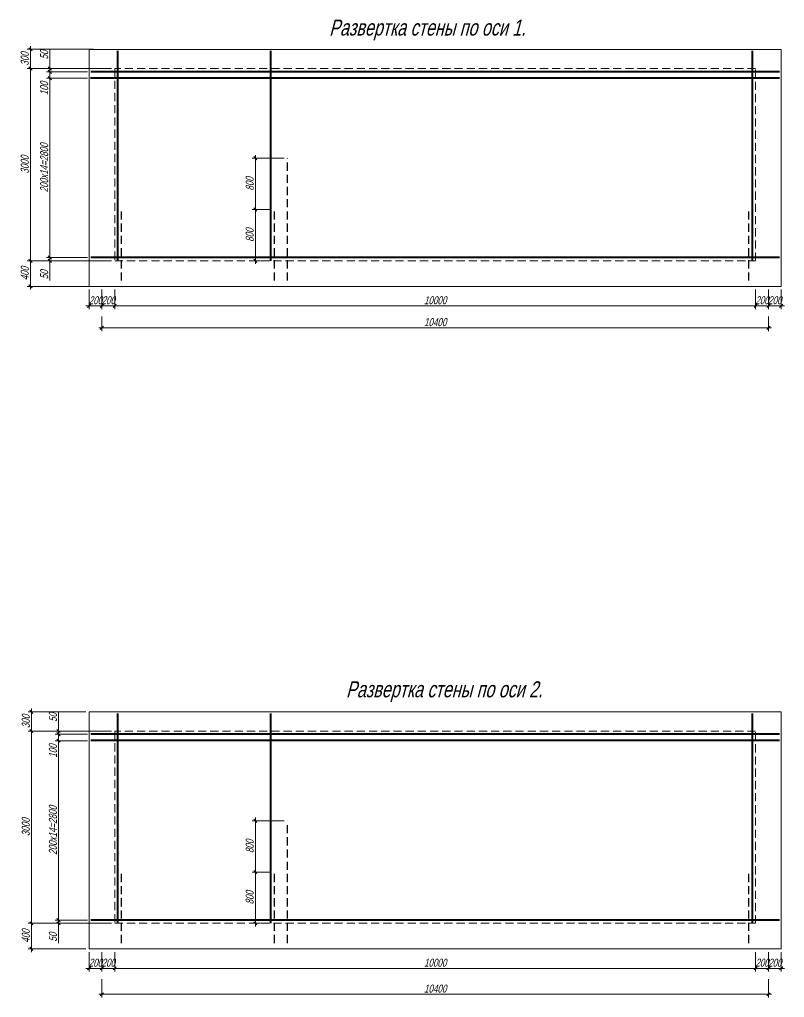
# Model space of a CAD drawing. Header units: millimetres. Extents: x 5929542 to 6152618, y 10240044 to 10382466.
# Drawn here: x 6079034 to 6090970, y 10251907 to 10267170 of the extents above; entities that cross this region are included whole.
import ezdxf

# ---------------------------------------------------------------- set-up
doc = ezdxf.new("R2010")
doc.units = ezdxf.units.MM
doc.header["$PDMODE"] = 35
doc.linetypes.add('штриховая', pattern=[19.05, 12.7, -6.35])
doc.layers.get('Defpoints').update_dxf_attribs({"color": 253})
for name, color, linetype, lineweight in [('арматура', 7, 'Continuous', 40), ('Основная', 7, 'Continuous', 30), ('Построения', 7, 'Continuous', 13), ('Размеры', 172, 'Continuous', 13), ('Текст', 134, 'Continuous', 13)]:
    doc.layers.add(name, color=color, linetype=linetype, lineweight=lineweight)
doc.styles.add('GOST 2.304', font='mipgost.ttf', dxfattribs={"width": 0.75, "oblique": 15})
doc.dimstyles.new('SPDS', dxfattribs={"dimtxt": 2.5, "dimasz": 1, "dimexe": 1, "dimexo": 1, "dimgap": 0.5, "dimtad": 1, "dimdec": 0, "dimrnd": 0.001, "dimtxsty": 'GOST 2.304', "dimblk": 'OBLIQUE', "dimcen": 2.5, "dimdle": 1, "dimclrd": 256, "dimclre": 256, "dimclrt": 256, "dimadec": 0, "dimazin": 2, "dimtfac": 0.75, "dimtdec": 0, "dimtmove": 1, "dimatfit": 3, "dimfxl": 1, "dimtolj": 1, "dimlwd": -1, "dimlwe": -1, "dimarcsym": 0})

# ---------------------------------------------------------------- blocks, each defined once
blk = doc.blocks.new('_Oblique')
at = {"color": 0, "linetype": 'ByBlock', "lineweight": -2}
blk.add_line((-0.5, -0.5), (0.5, 0.5), dxfattribs=at)
blk = doc.blocks.new('*D296')
at = {"layer": 'Defpoints', "color": 0, "ltscale": 100, "transparency": 16777216}
for p in [(6080319, 10262583), (6090720, 10262583), (6090720, 10262358)]:
    blk.add_point(p, dxfattribs=at)
at = {"layer": 'Размеры', "ltscale": 100, "transparency": 16777216}
for p, q in [((6080319, 10262533), (6080319, 10262308)), ((6090720, 10262533), (6090720, 10262308)), ((6080269, 10262358), (6090770, 10262358))]:
    blk.add_line(p, q, dxfattribs=at)
at = {"layer": 'Размеры', "ltscale": 100, "transparency": 16777216, "xscale": 50.00000000000001, "yscale": 50.00000000000001, "zscale": 50.00000000000001, "rotation": 180}
blk.add_blockref('_Oblique', (6080319, 10262358), dxfattribs=at)
at = {"layer": 'Размеры', "ltscale": 100, "transparency": 16777216, "xscale": 50.00000000000001, "yscale": 50.00000000000001, "zscale": 50.00000000000001}
blk.add_blockref('_Oblique', (6090720, 10262358), dxfattribs=at)
at = {"layer": 'Размеры', "ltscale": 100, "transparency": 16777216, "insert": (6085520, 10262446), "char_height": 125, "attachment_point": 5, "style": 'GOST 2.304'}
blk.add_mtext('\\A1;10400', dxfattribs=at)
blk = doc.blocks.new('*D298')
at = {"layer": 'Defpoints', "color": 0, "ltscale": 100, "transparency": 16777216}
for p in [(6080319, 10252243), (6090720, 10252243), (6090720, 10251957)]:
    blk.add_point(p, dxfattribs=at)
at = {"layer": 'Размеры', "ltscale": 100, "transparency": 16777216}
for p, q in [((6080319, 10252193), (6080319, 10251907)), ((6090720, 10252193), (6090720, 10251907)), ((6080269, 10251957), (6090770, 10251957))]:
    blk.add_line(p, q, dxfattribs=at)
at = {"layer": 'Размеры', "ltscale": 100, "transparency": 16777216, "xscale": 50.00000000000001, "yscale": 50.00000000000001, "zscale": 50.00000000000001, "rotation": 180}
blk.add_blockref('_Oblique', (6080319, 10251957), dxfattribs=at)
at = {"layer": 'Размеры', "ltscale": 100, "transparency": 16777216, "xscale": 50.00000000000001, "yscale": 50.00000000000001, "zscale": 50.00000000000001}
blk.add_blockref('_Oblique', (6090720, 10251957), dxfattribs=at)
at = {"layer": 'Размеры', "ltscale": 100, "transparency": 16777216, "insert": (6085520, 10252045), "char_height": 125, "attachment_point": 5, "style": 'GOST 2.304'}
blk.add_mtext('\\A1;10400', dxfattribs=at)
blk = doc.blocks.new('*D542')
at = {"layer": 'Defpoints', "color": 0, "ltscale": 100, "transparency": 16777216}
for p in [(6079506, 10263455), (6080144, 10263455), (6080519, 10263405)]:
    blk.add_point(p, dxfattribs=at)
at = {"layer": 'Размеры', "ltscale": 100, "transparency": 16777216}
for p, q in [((6079506, 10263455), (6079506, 10263505)), ((6080094, 10263455), (6079456, 10263455)), ((6080469, 10263405), (6079456, 10263405)), ((6079506, 10263405), (6079506, 10263455)), ((6079506, 10263405), (6079506, 10263455)), ((6079506, 10263405), (6079506, 10263355)), ((6079506, 10263095), (6079506, 10263405))]:
    blk.add_line(p, q, dxfattribs=at)
at = {"layer": 'Размеры', "ltscale": 100, "transparency": 16777216, "xscale": 50.00000000000001, "yscale": 50.00000000000001, "zscale": 50.00000000000001}
for p, rotation in [((6079506, 10263455), 270), ((6079506, 10263405), 90)]:
    blk.add_blockref('_Oblique', p, dxfattribs=dict(at, rotation=rotation))
at = {"layer": 'Размеры', "ltscale": 100, "transparency": 16777216, "insert": (6079419, 10263187), "char_height": 125, "attachment_point": 5, "rotation": 90, "style": 'GOST 2.304'}
blk.add_mtext('\\A1;50', dxfattribs=at)
blk = doc.blocks.new('*D540')
at = {"layer": 'Defpoints', "color": 0, "ltscale": 100, "transparency": 16777216}
for p in [(6079506, 10266255), (6080144, 10266255), (6080144, 10263455)]:
    blk.add_point(p, dxfattribs=at)
at = {"layer": 'Размеры', "ltscale": 100, "transparency": 16777216}
for p, q in [((6080094, 10266255), (6079456, 10266255)), ((6079506, 10263405), (6079506, 10266305)), ((6080094, 10263455), (6079456, 10263455))]:
    blk.add_line(p, q, dxfattribs=at)
at = {"layer": 'Размеры', "ltscale": 100, "transparency": 16777216, "xscale": 50.00000000000001, "yscale": 50.00000000000001, "zscale": 50.00000000000001}
for p, rotation in [((6079506, 10266255), 90), ((6079506, 10263455), 270)]:
    blk.add_blockref('_Oblique', p, dxfattribs=dict(at, rotation=rotation))
at = {"layer": 'Размеры', "ltscale": 100, "transparency": 16777216, "insert": (6079419, 10264855), "char_height": 125, "attachment_point": 5, "rotation": 90, "style": 'GOST 2.304'}
blk.add_mtext('\\A1;200х14=2800', dxfattribs=at)
blk = doc.blocks.new('*D543')
at = {"layer": 'Defpoints', "color": 0, "ltscale": 100, "transparency": 16777216}
for p in [(6079506, 10266355), (6080144, 10266355), (6080144, 10266255)]:
    blk.add_point(p, dxfattribs=at)
at = {"layer": 'Размеры', "ltscale": 100, "transparency": 16777216}
for p, q in [((6079506, 10266205), (6079506, 10266405)), ((6080094, 10266355), (6079456, 10266355)), ((6080094, 10266255), (6079456, 10266255))]:
    blk.add_line(p, q, dxfattribs=at)
at = {"layer": 'Размеры', "ltscale": 100, "transparency": 16777216, "xscale": 50.00000000000001, "yscale": 50.00000000000001, "zscale": 50.00000000000001}
for p, rotation in [((6079506, 10266355), 90), ((6079506, 10266255), 270)]:
    blk.add_blockref('_Oblique', p, dxfattribs=dict(at, rotation=rotation))
at = {"layer": 'Размеры', "ltscale": 100, "transparency": 16777216, "insert": (6079419, 10266093), "char_height": 125, "attachment_point": 5, "rotation": 90, "style": 'GOST 2.304'}
blk.add_mtext('\\A1;100', dxfattribs=at)
blk = doc.blocks.new('*D544')
at = {"layer": 'Defpoints', "color": 0, "ltscale": 100, "transparency": 16777216}
for p in [(6079506, 10266405), (6080519, 10266405), (6080144, 10266355)]:
    blk.add_point(p, dxfattribs=at)
at = {"layer": 'Размеры', "ltscale": 100, "transparency": 16777216}
for p, q in [((6079506, 10266710), (6079506, 10266405)), ((6080469, 10266405), (6079456, 10266405)), ((6079506, 10266305), (6079506, 10266455)), ((6080094, 10266355), (6079456, 10266355))]:
    blk.add_line(p, q, dxfattribs=at)
at = {"layer": 'Размеры', "ltscale": 100, "transparency": 16777216, "xscale": 50.00000000000001, "yscale": 50.00000000000001, "zscale": 50.00000000000001}
for p, rotation in [((6079506, 10266405), 90), ((6079506, 10266355), 270)]:
    blk.add_blockref('_Oblique', p, dxfattribs=dict(at, rotation=rotation))
at = {"layer": 'Размеры', "ltscale": 100, "transparency": 16777216, "insert": (6079419, 10266618), "char_height": 125, "attachment_point": 5, "rotation": 90, "style": 'GOST 2.304'}
blk.add_mtext('\\A1;50', dxfattribs=at)
blk = doc.blocks.new('*D545')
at = {"layer": 'Defpoints', "color": 0, "ltscale": 100, "transparency": 16777216}
for p in [(6079204, 10263405), (6080135, 10263405), (6080239, 10263005)]:
    blk.add_point(p, dxfattribs=at)
at = {"layer": 'Размеры', "ltscale": 100, "transparency": 16777216}
for p, q in [((6080085, 10263405), (6079154, 10263405)), ((6079204, 10262955), (6079204, 10263455)), ((6080189, 10263005), (6079154, 10263005))]:
    blk.add_line(p, q, dxfattribs=at)
at = {"layer": 'Размеры', "ltscale": 100, "transparency": 16777216, "xscale": 50.00000000000001, "yscale": 50.00000000000001, "zscale": 50.00000000000001}
for p, rotation in [((6079204, 10263405), 90), ((6079204, 10263005), 270)]:
    blk.add_blockref('_Oblique', p, dxfattribs=dict(at, rotation=rotation))
at = {"layer": 'Размеры', "ltscale": 100, "transparency": 16777216, "insert": (6079116, 10263205), "char_height": 125, "attachment_point": 5, "rotation": 90, "style": 'GOST 2.304'}
blk.add_mtext('\\A1;400', dxfattribs=at)
blk = doc.blocks.new('*D541')
at = {"layer": 'Defpoints', "color": 0, "ltscale": 100, "transparency": 16777216}
for p in [(6079204, 10266405), (6080239, 10266405), (6079470, 10263405)]:
    blk.add_point(p, dxfattribs=at)
at = {"layer": 'Размеры', "ltscale": 100, "transparency": 16777216}
for p, q in [((6080189, 10266405), (6079154, 10266405)), ((6079204, 10263355), (6079204, 10266455)), ((6079420, 10263405), (6079154, 10263405))]:
    blk.add_line(p, q, dxfattribs=at)
at = {"layer": 'Размеры', "ltscale": 100, "transparency": 16777216, "xscale": 50.00000000000001, "yscale": 50.00000000000001, "zscale": 50.00000000000001}
for p, rotation in [((6079204, 10266405), 90), ((6079204, 10263405), 270)]:
    blk.add_blockref('_Oblique', p, dxfattribs=dict(at, rotation=rotation))
at = {"layer": 'Размеры', "ltscale": 100, "transparency": 16777216, "insert": (6079116, 10264905), "char_height": 125, "attachment_point": 5, "rotation": 90, "style": 'GOST 2.304'}
blk.add_mtext('\\A1;3000', dxfattribs=at)
blk = doc.blocks.new('*D546')
at = {"layer": 'Defpoints', "color": 0, "ltscale": 100, "transparency": 16777216}
for p in [(6079204, 10266705), (6080239, 10266705), (6080239, 10266405)]:
    blk.add_point(p, dxfattribs=at)
at = {"layer": 'Размеры', "ltscale": 100, "transparency": 16777216}
for p, q in [((6080189, 10266705), (6079154, 10266705)), ((6079204, 10266355), (6079204, 10266755)), ((6080189, 10266405), (6079154, 10266405))]:
    blk.add_line(p, q, dxfattribs=at)
at = {"layer": 'Размеры', "ltscale": 100, "transparency": 16777216, "xscale": 50.00000000000001, "yscale": 50.00000000000001, "zscale": 50.00000000000001}
for p, rotation in [((6079204, 10266705), 90), ((6079204, 10266405), 270)]:
    blk.add_blockref('_Oblique', p, dxfattribs=dict(at, rotation=rotation))
at = {"layer": 'Размеры', "ltscale": 100, "transparency": 16777216, "insert": (6079116, 10266555), "char_height": 125, "attachment_point": 5, "rotation": 90, "style": 'GOST 2.304'}
blk.add_mtext('\\A1;300', dxfattribs=at)
blk = doc.blocks.new('*D547')
at = {"layer": 'Defpoints', "color": 0, "ltscale": 100, "transparency": 16777216}
for p in [(6080119, 10263005), (6080319, 10263005), (6080119, 10262701)]:
    blk.add_point(p, dxfattribs=at)
at = {"layer": 'Размеры', "ltscale": 100, "transparency": 16777216}
for p, q in [((6080119, 10262955), (6080119, 10262651)), ((6080319, 10262955), (6080319, 10262651)), ((6080369, 10262701), (6080069, 10262701))]:
    blk.add_line(p, q, dxfattribs=at)
at = {"layer": 'Размеры', "ltscale": 100, "transparency": 16777216, "xscale": 50.00000000000001, "yscale": 50.00000000000001, "zscale": 50.00000000000001, "rotation": 180}
blk.add_blockref('_Oblique', (6080119, 10262701), dxfattribs=at)
at = {"layer": 'Размеры', "ltscale": 100, "transparency": 16777216, "xscale": 50.00000000000001, "yscale": 50.00000000000001, "zscale": 50.00000000000001}
blk.add_blockref('_Oblique', (6080319, 10262701), dxfattribs=at)
at = {"layer": 'Размеры', "ltscale": 100, "transparency": 16777216, "insert": (6080219, 10262788), "char_height": 125, "attachment_point": 5, "style": 'GOST 2.304'}
blk.add_mtext('\\A1;200', dxfattribs=at)
blk = doc.blocks.new('*D548')
at = {"layer": 'Defpoints', "color": 0, "ltscale": 100, "transparency": 16777216}
for p in [(6080319, 10263005), (6080519, 10263005), (6080519, 10262701)]:
    blk.add_point(p, dxfattribs=at)
at = {"layer": 'Размеры', "ltscale": 100, "transparency": 16777216}
for p, q in [((6080319, 10262955), (6080319, 10262651)), ((6080519, 10262955), (6080519, 10262651)), ((6080269, 10262701), (6080569, 10262701))]:
    blk.add_line(p, q, dxfattribs=at)
at = {"layer": 'Размеры', "ltscale": 100, "transparency": 16777216, "xscale": 50.00000000000001, "yscale": 50.00000000000001, "zscale": 50.00000000000001, "rotation": 180}
blk.add_blockref('_Oblique', (6080319, 10262701), dxfattribs=at)
at = {"layer": 'Размеры', "ltscale": 100, "transparency": 16777216, "xscale": 50.00000000000001, "yscale": 50.00000000000001, "zscale": 50.00000000000001}
blk.add_blockref('_Oblique', (6080519, 10262701), dxfattribs=at)
at = {"layer": 'Размеры', "ltscale": 100, "transparency": 16777216, "insert": (6080419, 10262788), "char_height": 125, "attachment_point": 5, "style": 'GOST 2.304'}
blk.add_mtext('\\A1;200', dxfattribs=at)
blk = doc.blocks.new('*D549')
at = {"layer": 'Defpoints', "color": 0, "ltscale": 100, "transparency": 16777216}
for p in [(6090520, 10263005), (6080519, 10262955), (6080519, 10262701)]:
    blk.add_point(p, dxfattribs=at)
at = {"layer": 'Размеры', "ltscale": 100, "transparency": 16777216}
for p, q in [((6080519, 10262905), (6080519, 10262651)), ((6090520, 10262955), (6090520, 10262651)), ((6090570, 10262701), (6080469, 10262701))]:
    blk.add_line(p, q, dxfattribs=at)
at = {"layer": 'Размеры', "ltscale": 100, "transparency": 16777216, "xscale": 50.00000000000001, "yscale": 50.00000000000001, "zscale": 50.00000000000001, "rotation": 180}
blk.add_blockref('_Oblique', (6080519, 10262701), dxfattribs=at)
at = {"layer": 'Размеры', "ltscale": 100, "transparency": 16777216, "xscale": 50.00000000000001, "yscale": 50.00000000000001, "zscale": 50.00000000000001}
blk.add_blockref('_Oblique', (6090520, 10262701), dxfattribs=at)
at = {"layer": 'Размеры', "ltscale": 100, "transparency": 16777216, "insert": (6085520, 10262788), "char_height": 125, "attachment_point": 5, "style": 'GOST 2.304'}
blk.add_mtext('\\A1;10000', dxfattribs=at)
blk = doc.blocks.new('*D574')
at = {"layer": 'Defpoints', "color": 0, "ltscale": 100, "transparency": 16777216}
for p in [(6079642, 10253115), (6080144, 10253115), (6080519, 10253065)]:
    blk.add_point(p, dxfattribs=at)
at = {"layer": 'Размеры', "ltscale": 100, "transparency": 16777216}
for p, q in [((6080094, 10253115), (6079592, 10253115)), ((6079642, 10253115), (6079642, 10253165)), ((6079642, 10253065), (6079642, 10253115)), ((6079642, 10253065), (6079642, 10253115)), ((6080469, 10253065), (6079592, 10253065)), ((6079642, 10253065), (6079642, 10253015)), ((6079642, 10252756), (6079642, 10253065))]:
    blk.add_line(p, q, dxfattribs=at)
at = {"layer": 'Размеры', "ltscale": 100, "transparency": 16777216, "xscale": 50.00000000000001, "yscale": 50.00000000000001, "zscale": 50.00000000000001}
for p, rotation in [((6079642, 10253115), 270), ((6079642, 10253065), 90)]:
    blk.add_blockref('_Oblique', p, dxfattribs=dict(at, rotation=rotation))
at = {"layer": 'Размеры', "ltscale": 100, "transparency": 16777216, "insert": (6079555, 10252848), "char_height": 125, "attachment_point": 5, "rotation": 90, "style": 'GOST 2.304'}
blk.add_mtext('\\A1;50', dxfattribs=at)
blk = doc.blocks.new('*D575')
at = {"layer": 'Defpoints', "color": 0, "ltscale": 100, "transparency": 16777216}
for p in [(6079642, 10255915), (6080144, 10255915), (6080144, 10253115)]:
    blk.add_point(p, dxfattribs=at)
at = {"layer": 'Размеры', "ltscale": 100, "transparency": 16777216}
for p, q in [((6080094, 10255915), (6079592, 10255915)), ((6079642, 10253065), (6079642, 10255965)), ((6080094, 10253115), (6079592, 10253115))]:
    blk.add_line(p, q, dxfattribs=at)
at = {"layer": 'Размеры', "ltscale": 100, "transparency": 16777216, "xscale": 50.00000000000001, "yscale": 50.00000000000001, "zscale": 50.00000000000001}
for p, rotation in [((6079642, 10255915), 90), ((6079642, 10253115), 270)]:
    blk.add_blockref('_Oblique', p, dxfattribs=dict(at, rotation=rotation))
at = {"layer": 'Размеры', "ltscale": 100, "transparency": 16777216, "insert": (6079555, 10254515), "char_height": 125, "attachment_point": 5, "rotation": 90, "style": 'GOST 2.304'}
blk.add_mtext('\\A1;200х14=2800', dxfattribs=at)
blk = doc.blocks.new('*D576')
at = {"layer": 'Defpoints', "color": 0, "ltscale": 100, "transparency": 16777216}
for p in [(6079642, 10256015), (6080144, 10256015), (6080144, 10255915)]:
    blk.add_point(p, dxfattribs=at)
at = {"layer": 'Размеры', "ltscale": 100, "transparency": 16777216}
for p, q in [((6080094, 10256015), (6079592, 10256015)), ((6079642, 10255865), (6079642, 10256065)), ((6080094, 10255915), (6079592, 10255915))]:
    blk.add_line(p, q, dxfattribs=at)
at = {"layer": 'Размеры', "ltscale": 100, "transparency": 16777216, "xscale": 50.00000000000001, "yscale": 50.00000000000001, "zscale": 50.00000000000001}
for p, rotation in [((6079642, 10256015), 90), ((6079642, 10255915), 270)]:
    blk.add_blockref('_Oblique', p, dxfattribs=dict(at, rotation=rotation))
at = {"layer": 'Размеры', "ltscale": 100, "transparency": 16777216, "insert": (6079555, 10255753), "char_height": 125, "attachment_point": 5, "rotation": 90, "style": 'GOST 2.304'}
blk.add_mtext('\\A1;100', dxfattribs=at)
blk = doc.blocks.new('*D577')
at = {"layer": 'Defpoints', "color": 0, "ltscale": 100, "transparency": 16777216}
for p in [(6079642, 10256065), (6080144, 10256015), (6080519, 10256065)]:
    blk.add_point(p, dxfattribs=at)
at = {"layer": 'Размеры', "ltscale": 100, "transparency": 16777216}
for p, q in [((6079642, 10256370), (6079642, 10256065)), ((6080469, 10256065), (6079592, 10256065)), ((6080094, 10256015), (6079592, 10256015)), ((6079642, 10255965), (6079642, 10256115))]:
    blk.add_line(p, q, dxfattribs=at)
at = {"layer": 'Размеры', "ltscale": 100, "transparency": 16777216, "xscale": 50.00000000000001, "yscale": 50.00000000000001, "zscale": 50.00000000000001}
for p, rotation in [((6079642, 10256065), 90), ((6079642, 10256015), 270)]:
    blk.add_blockref('_Oblique', p, dxfattribs=dict(at, rotation=rotation))
at = {"layer": 'Размеры', "ltscale": 100, "transparency": 16777216, "insert": (6079555, 10256278), "char_height": 125, "attachment_point": 5, "rotation": 90, "style": 'GOST 2.304'}
blk.add_mtext('\\A1;50', dxfattribs=at)
blk = doc.blocks.new('*D578')
at = {"layer": 'Defpoints', "color": 0, "ltscale": 100, "transparency": 16777216}
for p in [(6079219, 10253065), (6080015, 10253065), (6080119, 10252665)]:
    blk.add_point(p, dxfattribs=at)
at = {"layer": 'Размеры', "ltscale": 100, "transparency": 16777216}
for p, q in [((6079219, 10252615), (6079219, 10253115)), ((6079965, 10253065), (6079169, 10253065)), ((6080069, 10252665), (6079169, 10252665))]:
    blk.add_line(p, q, dxfattribs=at)
at = {"layer": 'Размеры', "ltscale": 100, "transparency": 16777216, "xscale": 50.00000000000001, "yscale": 50.00000000000001, "zscale": 50.00000000000001}
for p, rotation in [((6079219, 10253065), 90), ((6079219, 10252665), 270)]:
    blk.add_blockref('_Oblique', p, dxfattribs=dict(at, rotation=rotation))
at = {"layer": 'Размеры', "ltscale": 100, "transparency": 16777216, "insert": (6079132, 10252865), "char_height": 125, "attachment_point": 5, "rotation": 90, "style": 'GOST 2.304'}
blk.add_mtext('\\A1;400', dxfattribs=at)
blk = doc.blocks.new('*D572')
at = {"layer": 'Defpoints', "color": 0, "ltscale": 100, "transparency": 16777216}
for p in [(6079219, 10256065), (6080119, 10256065), (6079485, 10253065)]:
    blk.add_point(p, dxfattribs=at)
at = {"layer": 'Размеры', "ltscale": 100, "transparency": 16777216}
for p, q in [((6080069, 10256065), (6079169, 10256065)), ((6079219, 10253015), (6079219, 10256115)), ((6079435, 10253065), (6079169, 10253065))]:
    blk.add_line(p, q, dxfattribs=at)
at = {"layer": 'Размеры', "ltscale": 100, "transparency": 16777216, "xscale": 50.00000000000001, "yscale": 50.00000000000001, "zscale": 50.00000000000001}
for p, rotation in [((6079219, 10256065), 90), ((6079219, 10253065), 270)]:
    blk.add_blockref('_Oblique', p, dxfattribs=dict(at, rotation=rotation))
at = {"layer": 'Размеры', "ltscale": 100, "transparency": 16777216, "insert": (6079132, 10254565), "char_height": 125, "attachment_point": 5, "rotation": 90, "style": 'GOST 2.304'}
blk.add_mtext('\\A1;3000', dxfattribs=at)
blk = doc.blocks.new('*D573')
at = {"layer": 'Defpoints', "color": 0, "ltscale": 100, "transparency": 16777216}
for p in [(6079219, 10256365), (6080119, 10256365), (6080119, 10256065)]:
    blk.add_point(p, dxfattribs=at)
at = {"layer": 'Размеры', "ltscale": 100, "transparency": 16777216}
for p, q in [((6080069, 10256365), (6079169, 10256365)), ((6079219, 10256015), (6079219, 10256415)), ((6080069, 10256065), (6079169, 10256065))]:
    blk.add_line(p, q, dxfattribs=at)
at = {"layer": 'Размеры', "ltscale": 100, "transparency": 16777216, "xscale": 50.00000000000001, "yscale": 50.00000000000001, "zscale": 50.00000000000001}
for p, rotation in [((6079219, 10256365), 90), ((6079219, 10256065), 270)]:
    blk.add_blockref('_Oblique', p, dxfattribs=dict(at, rotation=rotation))
at = {"layer": 'Размеры', "ltscale": 100, "transparency": 16777216, "insert": (6079132, 10256215), "char_height": 125, "attachment_point": 5, "rotation": 90, "style": 'GOST 2.304'}
blk.add_mtext('\\A1;300', dxfattribs=at)
blk = doc.blocks.new('*D579')
at = {"layer": 'Defpoints', "color": 0, "ltscale": 100, "transparency": 16777216}
for p in [(6090520, 10252665), (6090720, 10252665), (6090520, 10252361)]:
    blk.add_point(p, dxfattribs=at)
at = {"layer": 'Размеры', "ltscale": 100, "transparency": 16777216}
for p, q in [((6090520, 10252615), (6090520, 10252311)), ((6090720, 10252615), (6090720, 10252311)), ((6090770, 10252361), (6090470, 10252361))]:
    blk.add_line(p, q, dxfattribs=at)
at = {"layer": 'Размеры', "ltscale": 100, "transparency": 16777216, "xscale": 50.00000000000001, "yscale": 50.00000000000001, "zscale": 50.00000000000001, "rotation": 180}
blk.add_blockref('_Oblique', (6090520, 10252361), dxfattribs=at)
at = {"layer": 'Размеры', "ltscale": 100, "transparency": 16777216, "xscale": 50.00000000000001, "yscale": 50.00000000000001, "zscale": 50.00000000000001}
blk.add_blockref('_Oblique', (6090720, 10252361), dxfattribs=at)
at = {"layer": 'Размеры', "ltscale": 100, "transparency": 16777216, "insert": (6090620, 10252449), "char_height": 125, "attachment_point": 5, "style": 'GOST 2.304'}
blk.add_mtext('\\A1;200', dxfattribs=at)
blk = doc.blocks.new('*D580')
at = {"layer": 'Defpoints', "color": 0, "ltscale": 100, "transparency": 16777216}
for p in [(6090720, 10252665), (6090920, 10252665), (6090920, 10252361)]:
    blk.add_point(p, dxfattribs=at)
at = {"layer": 'Размеры', "ltscale": 100, "transparency": 16777216}
for p, q in [((6090720, 10252615), (6090720, 10252311)), ((6090920, 10252615), (6090920, 10252311)), ((6090670, 10252361), (6090970, 10252361))]:
    blk.add_line(p, q, dxfattribs=at)
at = {"layer": 'Размеры', "ltscale": 100, "transparency": 16777216, "xscale": 50.00000000000001, "yscale": 50.00000000000001, "zscale": 50.00000000000001, "rotation": 180}
blk.add_blockref('_Oblique', (6090720, 10252361), dxfattribs=at)
at = {"layer": 'Размеры', "ltscale": 100, "transparency": 16777216, "xscale": 50.00000000000001, "yscale": 50.00000000000001, "zscale": 50.00000000000001}
blk.add_blockref('_Oblique', (6090920, 10252361), dxfattribs=at)
at = {"layer": 'Размеры', "ltscale": 100, "transparency": 16777216, "insert": (6090820, 10252449), "char_height": 125, "attachment_point": 5, "style": 'GOST 2.304'}
blk.add_mtext('\\A1;200', dxfattribs=at)
blk = doc.blocks.new('*D581')
at = {"layer": 'Defpoints', "color": 0, "ltscale": 100, "transparency": 16777216}
for p in [(6090520, 10252665), (6080519, 10252615), (6080519, 10252361)]:
    blk.add_point(p, dxfattribs=at)
at = {"layer": 'Размеры', "ltscale": 100, "transparency": 16777216}
for p, q in [((6080519, 10252565), (6080519, 10252311)), ((6090520, 10252615), (6090520, 10252311)), ((6090570, 10252361), (6080469, 10252361))]:
    blk.add_line(p, q, dxfattribs=at)
at = {"layer": 'Размеры', "ltscale": 100, "transparency": 16777216, "xscale": 50.00000000000001, "yscale": 50.00000000000001, "zscale": 50.00000000000001, "rotation": 180}
blk.add_blockref('_Oblique', (6080519, 10252361), dxfattribs=at)
at = {"layer": 'Размеры', "ltscale": 100, "transparency": 16777216, "xscale": 50.00000000000001, "yscale": 50.00000000000001, "zscale": 50.00000000000001}
blk.add_blockref('_Oblique', (6090520, 10252361), dxfattribs=at)
at = {"layer": 'Размеры', "ltscale": 100, "transparency": 16777216, "insert": (6085520, 10252449), "char_height": 125, "attachment_point": 5, "style": 'GOST 2.304'}
blk.add_mtext('\\A1;10000', dxfattribs=at)
blk = doc.blocks.new('*D582')
at = {"layer": 'Defpoints', "color": 0, "ltscale": 100, "transparency": 16777216}
for p in [(6080119, 10252665), (6080319, 10252665), (6080119, 10252361)]:
    blk.add_point(p, dxfattribs=at)
at = {"layer": 'Размеры', "ltscale": 100, "transparency": 16777216}
for p, q in [((6080119, 10252615), (6080119, 10252311)), ((6080319, 10252615), (6080319, 10252311)), ((6080369, 10252361), (6080069, 10252361))]:
    blk.add_line(p, q, dxfattribs=at)
at = {"layer": 'Размеры', "ltscale": 100, "transparency": 16777216, "xscale": 50.00000000000001, "yscale": 50.00000000000001, "zscale": 50.00000000000001, "rotation": 180}
blk.add_blockref('_Oblique', (6080119, 10252361), dxfattribs=at)
at = {"layer": 'Размеры', "ltscale": 100, "transparency": 16777216, "xscale": 50.00000000000001, "yscale": 50.00000000000001, "zscale": 50.00000000000001}
blk.add_blockref('_Oblique', (6080319, 10252361), dxfattribs=at)
at = {"layer": 'Размеры', "ltscale": 100, "transparency": 16777216, "insert": (6080219, 10252449), "char_height": 125, "attachment_point": 5, "style": 'GOST 2.304'}
blk.add_mtext('\\A1;200', dxfattribs=at)
blk = doc.blocks.new('*D583')
at = {"layer": 'Defpoints', "color": 0, "ltscale": 100, "transparency": 16777216}
for p in [(6080319, 10252665), (6080519, 10252665), (6080519, 10252361)]:
    blk.add_point(p, dxfattribs=at)
at = {"layer": 'Размеры', "ltscale": 100, "transparency": 16777216}
for p, q in [((6080319, 10252615), (6080319, 10252311)), ((6080519, 10252615), (6080519, 10252311)), ((6080269, 10252361), (6080569, 10252361))]:
    blk.add_line(p, q, dxfattribs=at)
at = {"layer": 'Размеры', "ltscale": 100, "transparency": 16777216, "xscale": 50.00000000000001, "yscale": 50.00000000000001, "zscale": 50.00000000000001, "rotation": 180}
blk.add_blockref('_Oblique', (6080319, 10252361), dxfattribs=at)
at = {"layer": 'Размеры', "ltscale": 100, "transparency": 16777216, "xscale": 50.00000000000001, "yscale": 50.00000000000001, "zscale": 50.00000000000001}
blk.add_blockref('_Oblique', (6080519, 10252361), dxfattribs=at)
at = {"layer": 'Размеры', "ltscale": 100, "transparency": 16777216, "insert": (6080419, 10252449), "char_height": 125, "attachment_point": 5, "style": 'GOST 2.304'}
blk.add_mtext('\\A1;200', dxfattribs=at)
blk = doc.blocks.new('*D589')
at = {"layer": 'Defpoints', "color": 0, "ltscale": 100, "transparency": 16777216}
for p in [(6090520, 10263005), (6090720, 10263005), (6090520, 10262701)]:
    blk.add_point(p, dxfattribs=at)
at = {"layer": 'Размеры', "ltscale": 100, "transparency": 16777216}
for p, q in [((6090520, 10262955), (6090520, 10262651)), ((6090720, 10262955), (6090720, 10262651)), ((6090770, 10262701), (6090470, 10262701))]:
    blk.add_line(p, q, dxfattribs=at)
at = {"layer": 'Размеры', "ltscale": 100, "transparency": 16777216, "xscale": 50.00000000000001, "yscale": 50.00000000000001, "zscale": 50.00000000000001, "rotation": 180}
blk.add_blockref('_Oblique', (6090520, 10262701), dxfattribs=at)
at = {"layer": 'Размеры', "ltscale": 100, "transparency": 16777216, "xscale": 50.00000000000001, "yscale": 50.00000000000001, "zscale": 50.00000000000001}
blk.add_blockref('_Oblique', (6090720, 10262701), dxfattribs=at)
at = {"layer": 'Размеры', "ltscale": 100, "transparency": 16777216, "insert": (6090620, 10262788), "char_height": 125, "attachment_point": 5, "style": 'GOST 2.304'}
blk.add_mtext('\\A1;200', dxfattribs=at)
blk = doc.blocks.new('*D590')
at = {"layer": 'Defpoints', "color": 0, "ltscale": 100, "transparency": 16777216}
for p in [(6090720, 10263005), (6090920, 10263005), (6090920, 10262701)]:
    blk.add_point(p, dxfattribs=at)
at = {"layer": 'Размеры', "ltscale": 100, "transparency": 16777216}
for p, q in [((6090720, 10262955), (6090720, 10262651)), ((6090920, 10262955), (6090920, 10262651)), ((6090670, 10262701), (6090970, 10262701))]:
    blk.add_line(p, q, dxfattribs=at)
at = {"layer": 'Размеры', "ltscale": 100, "transparency": 16777216, "xscale": 50.00000000000001, "yscale": 50.00000000000001, "zscale": 50.00000000000001, "rotation": 180}
blk.add_blockref('_Oblique', (6090720, 10262701), dxfattribs=at)
at = {"layer": 'Размеры', "ltscale": 100, "transparency": 16777216, "xscale": 50.00000000000001, "yscale": 50.00000000000001, "zscale": 50.00000000000001}
blk.add_blockref('_Oblique', (6090920, 10262701), dxfattribs=at)
at = {"layer": 'Размеры', "ltscale": 100, "transparency": 16777216, "insert": (6090820, 10262788), "char_height": 125, "attachment_point": 5, "style": 'GOST 2.304'}
blk.add_mtext('\\A1;200', dxfattribs=at)
blk = doc.blocks.new('*D708')
at = {"layer": 'Defpoints', "color": 0, "ltscale": 100, "transparency": 16777216}
for p in [(6083014, 10264205), (6082714, 10263405), (6082844, 10263405)]:
    blk.add_point(p, dxfattribs=at)
at = {"layer": 'Размеры', "ltscale": 100, "transparency": 16777216}
for p, q in [((6082714, 10264255), (6082714, 10263355)), ((6082964, 10264205), (6082664, 10264205)), ((6082794, 10263405), (6082664, 10263405))]:
    blk.add_line(p, q, dxfattribs=at)
at = {"layer": 'Размеры', "ltscale": 100, "transparency": 16777216, "xscale": 50.00000000000001, "yscale": 50.00000000000001, "zscale": 50.00000000000001}
for p, rotation in [((6082714, 10264205), 90), ((6082714, 10263405), 270)]:
    blk.add_blockref('_Oblique', p, dxfattribs=dict(at, rotation=rotation))
at = {"layer": 'Размеры', "ltscale": 100, "transparency": 16777216, "insert": (6082626, 10263805), "char_height": 125, "attachment_point": 5, "rotation": 90, "style": 'GOST 2.304'}
blk.add_mtext('\\A1;800', dxfattribs=at)
blk = doc.blocks.new('*D709')
at = {"layer": 'Defpoints', "color": 0, "ltscale": 100, "transparency": 16777216}
for p in [(6082714, 10265005), (6083214, 10265005), (6083014, 10264205)]:
    blk.add_point(p, dxfattribs=at)
at = {"layer": 'Размеры', "ltscale": 100, "transparency": 16777216}
for p, q in [((6083164, 10265005), (6082664, 10265005)), ((6082714, 10264155), (6082714, 10265055)), ((6082964, 10264205), (6082664, 10264205))]:
    blk.add_line(p, q, dxfattribs=at)
at = {"layer": 'Размеры', "ltscale": 100, "transparency": 16777216, "xscale": 50.00000000000001, "yscale": 50.00000000000001, "zscale": 50.00000000000001}
for p, rotation in [((6082714, 10265005), 90), ((6082714, 10264205), 270)]:
    blk.add_blockref('_Oblique', p, dxfattribs=dict(at, rotation=rotation))
at = {"layer": 'Размеры', "ltscale": 100, "transparency": 16777216, "insert": (6082626, 10264605), "char_height": 125, "attachment_point": 5, "rotation": 90, "style": 'GOST 2.304'}
blk.add_mtext('\\A1;800', dxfattribs=at)
blk = doc.blocks.new('*D712')
at = {"layer": 'Defpoints', "color": 0, "ltscale": 100, "transparency": 16777216}
for p in [(6083014, 10253865), (6082714, 10253065), (6082844, 10253065)]:
    blk.add_point(p, dxfattribs=at)
at = {"layer": 'Размеры', "ltscale": 100, "transparency": 16777216}
for p, q in [((6082964, 10253865), (6082664, 10253865)), ((6082714, 10253915), (6082714, 10253015)), ((6082794, 10253065), (6082664, 10253065))]:
    blk.add_line(p, q, dxfattribs=at)
at = {"layer": 'Размеры', "ltscale": 100, "transparency": 16777216, "xscale": 50.00000000000001, "yscale": 50.00000000000001, "zscale": 50.00000000000001}
for p, rotation in [((6082714, 10253865), 90), ((6082714, 10253065), 270)]:
    blk.add_blockref('_Oblique', p, dxfattribs=dict(at, rotation=rotation))
at = {"layer": 'Размеры', "ltscale": 100, "transparency": 16777216, "insert": (6082626, 10253465), "char_height": 125, "attachment_point": 5, "rotation": 90, "style": 'GOST 2.304'}
blk.add_mtext('\\A1;800', dxfattribs=at)
blk = doc.blocks.new('*D713')
at = {"layer": 'Defpoints', "color": 0, "ltscale": 100, "transparency": 16777216}
for p in [(6082714, 10254665), (6083214, 10254665), (6083014, 10253865)]:
    blk.add_point(p, dxfattribs=at)
at = {"layer": 'Размеры', "ltscale": 100, "transparency": 16777216}
for p, q in [((6083164, 10254665), (6082664, 10254665)), ((6082714, 10253815), (6082714, 10254715)), ((6082964, 10253865), (6082664, 10253865))]:
    blk.add_line(p, q, dxfattribs=at)
at = {"layer": 'Размеры', "ltscale": 100, "transparency": 16777216, "xscale": 50.00000000000001, "yscale": 50.00000000000001, "zscale": 50.00000000000001}
for p, rotation in [((6082714, 10254665), 90), ((6082714, 10253865), 270)]:
    blk.add_blockref('_Oblique', p, dxfattribs=dict(at, rotation=rotation))
at = {"layer": 'Размеры', "ltscale": 100, "transparency": 16777216, "insert": (6082626, 10254265), "char_height": 125, "attachment_point": 5, "rotation": 90, "style": 'GOST 2.304'}
blk.add_mtext('\\A1;800', dxfattribs=at)

msp = doc.modelspace()

# ---------------------------------------------------------------- linework, layer by layer
at = {"layer": 'арматура', "color": 1, "ltscale": 100}
for p, q in [((6080569.15861, 10263404.75114), (6080569.15861, 10266679.75114)), ((6082955.40476, 10263404.75114), (6082955.40476, 10266679.75114)), ((6090470.56584, 10263404.75114), (6090470.56584, 10266679.75114)), ((6090893.32304, 10266254.76298), (6080142.61943, 10266254.76298)), ((6090894.86223, 10266354.75114), (6080144.15861, 10266354.75114)), ((6090894.86223, 10263454.75114), (6080144.15861, 10263454.75114)), ((6080569.15861, 10253065.06807), (6080569.15861, 10256340.06807)), ((6082955.40476, 10253065.06807), (6082955.40476, 10256340.06807)), ((6090470.56584, 10253065.06807), (6090470.56584, 10256340.06807)), ((6090894.86223, 10256015.06807), (6080144.15861, 10256015.06807)), ((6090894.86223, 10255915.06807), (6080144.15861, 10255915.06807)), ((6090894.86223, 10253115.06807), (6080144.15861, 10253115.06807))]:
    msp.add_line(p, q, dxfattribs=at)
at = {"layer": 'Основная', "linetype": 'штриховая', "ltscale": 10}
for p, q in [((6083213.71129, 10263096.21742), (6083213.71129, 10265004.75114)), ((6080627.46515, 10263096.21742), (6080627.46515, 10264204.75114)), ((6083013.71129, 10263096.21742), (6083013.71129, 10264204.75114)), ((6090412.25931, 10263096.21742), (6090412.25931, 10264204.75114)), ((6083213.71129, 10252756.53436), (6083213.71129, 10254665.06807)), ((6080627.46515, 10252756.53436), (6080627.46515, 10253865.06807)), ((6083013.71129, 10252756.53436), (6083013.71129, 10253865.06807)), ((6090412.25931, 10252756.53436), (6090412.25931, 10253865.06807))]:
    msp.add_line(p, q, dxfattribs=at)
at = {"layer": 'Построения', "ltscale": 100}
for points in [[(6080119.15861, 10263404.75114), (6080119.15861, 10266704.75114)], [(6080119.15861, 10266704.75114), (6090919.86223, 10266704.75114), (6090919.86223, 10263004.75114)], [(6090919.86223, 10263004.75114), (6090919.86223, 10263004.75114), (6080119.15861, 10263004.75114), (6080119.15861, 10263404.75114)], [(6080119.15861, 10253065.06807), (6080119.15861, 10256365.06807)], [(6080119.15861, 10256365.06807), (6090919.86223, 10256365.06807), (6090919.86223, 10252665.06807)], [(6090919.86223, 10252665.06807), (6090919.86223, 10252665.06807), (6080119.15861, 10252665.06807), (6080119.15861, 10253065.06807)]]:
    msp.add_lwpolyline(points, dxfattribs=at)
at = {"layer": 'Построения', "linetype": 'штриховая', "ltscale": 10}
for points in [[(6080519.15861, 10266404.90429), (6080519.15861, 10263404.75114)], [(6090519.86223, 10266404.75114), (6080519.15861, 10266404.90429)], [(6090519.86223, 10263404.75114), (6090519.86223, 10266404.75114)], [(6080519.15861, 10263404.75114), (6090519.86223, 10263404.75114)], [(6080519.15861, 10256065.22123), (6080519.15861, 10253065.06807)], [(6090519.86223, 10256065.06807), (6080519.15861, 10256065.22123)], [(6090519.86223, 10253065.06807), (6090519.86223, 10256065.06807)], [(6080519.15861, 10253065.06807), (6090519.86223, 10253065.06807)]]:
    msp.add_lwpolyline(points, dxfattribs=at)

# ---------------------------------------------------------------- texts
at = {"layer": 'Текст', "ltscale": 100, "style": 'GOST 2.304', "oblique": 15, "width": 0.75}
for s, p in [('Развертка стены по оси 1.', (6083865.30668, 10266919.58192)), ('Развертка стены по оси 2.', (6084128.64398, 10256591.67876))]:
    msp.add_text(s, height=250, dxfattribs=at).set_placement(p)

# ---------------------------------------------------------------- dimensions: what is measured, and where the dimension line sits
at = {"layer": 'Размеры', "ltscale": 100}
for base, p1, p2, picture, middle in [((6079203.85672, 10266704.75114), (6080239.40286, 10266404.75114), (6080239.40286, 10266704.75114), '*D546', (6079116.35672, 10266554.75114)), ((6079203.85672, 10266404.75114), (6079469.64154, 10263404.75114), (6080239.40286, 10266404.75114), '*D541', (6079116.35672, 10264904.75114)), ((6082713.56937, 10265004.75114), (6083013.71129, 10264204.75114), (6083213.71129, 10265004.75114), '*D709', (6082626.06937, 10264604.75114)), ((6082713.56937, 10263404.75114), (6083013.71129, 10264204.75114), (6082843.713, 10263404.75114), '*D708', (6082626.06937, 10263804.75114)), ((6079203.85672, 10263404.75114), (6080239.40286, 10263004.75114), (6080135.20388, 10263404.75114), '*D545', (6079116.35672, 10263204.75114)), ((6079219.43073, 10256365.06807), (6080119.15861, 10256065.06807), (6080119.15861, 10256365.06807), '*D573', (6079131.93073, 10256215.06807)), ((6079219.43073, 10256065.06807), (6079485.21554, 10253065.06807), (6080119.15861, 10256065.06807), '*D572', (6079131.93073, 10254565.06807)), ((6082713.56937, 10254665.06807), (6083013.71129, 10253865.06807), (6083213.71129, 10254665.06807), '*D713', (6082626.06937, 10254265.06807)), ((6082713.56937, 10253065.06807), (6083013.71129, 10253865.06807), (6082843.713, 10253065.06807), '*D712', (6082626.06937, 10253465.06807)), ((6079219.43073, 10253065.06807), (6080119.15861, 10252665.06807), (6080014.95964, 10253065.06807), '*D578', (6079131.93073, 10252865.06807))]:
    dim = msp.add_linear_dim(base=base, p1=p1, p2=p2, angle=90, dimstyle='SPDS', override={"dimscale": 50, "dimrnd": 5}, dxfattribs=at)
    dim.commit()
    dim.dimension.update_dxf_attribs({"geometry": picture, "text_midpoint": middle})
for base, p1, p2, angle, picture, middle in [((6079506.4285, 10266404.75114), (6080144.15861, 10266354.75114), (6080519.15861, 10266404.75114), 90, '*D544', (6079535.38851, 10266617.54564)), ((6079506.4285, 10266354.75114), (6080144.15861, 10266254.75114), (6080144.15861, 10266354.75114), 90, '*D543', (6079506.4285, 10266092.55334)), ((6079506.4285, 10263454.75114), (6080519.15861, 10263404.75114), (6080144.15861, 10263454.75114), 90, '*D542', (6079526.05226, 10263187.21687)), ((6080519.15861, 10262700.81997), (6080319.15861, 10263004.75114), (6080519.15861, 10263004.75114), 180, '*D548', (6080419.15861, 10262700.81997)), ((6090919.86223, 10262700.81997), (6090719.86223, 10263004.75114), (6090919.86223, 10263004.75114), 180, '*D590', (6090819.86223, 10262700.81997)), ((6079642.24675, 10256065.06807), (6080144.15861, 10256015.06807), (6080519.15861, 10256065.06807), 90, '*D577', (6079671.20676, 10256277.86258)), ((6079642.24675, 10256015.06807), (6080144.15861, 10255915.06807), (6080144.15861, 10256015.06807), 90, '*D576', (6079642.24675, 10255752.87028)), ((6079642.24675, 10253115.06807), (6080519.15861, 10253065.06807), (6080144.15861, 10253115.06807), 90, '*D574', (6079661.87051, 10252847.5338)), ((6080519.15861, 10252361.13691), (6080319.15861, 10252665.06807), (6080519.15861, 10252665.06807), 180, '*D583', (6080419.15861, 10252361.13691)), ((6090919.86223, 10252361.13691), (6090719.86223, 10252665.06807), (6090919.86223, 10252665.06807), 180, '*D580', (6090819.86223, 10252361.13691))]:
    dim = msp.add_linear_dim(base=base, p1=p1, p2=p2, angle=angle, dimstyle='SPDS', override={"dimscale": 50, "dimrnd": 5}, dxfattribs=at)
    dim.commit()
    dim.dimension.update_dxf_attribs({"geometry": picture, "text_midpoint": middle, "dimtype": 160})
for base, p1, p2, picture, middle in [((6079506.4285, 10266254.75114), (6080144.15861, 10263454.75114), (6080144.15861, 10266254.75114), '*D540', (6079418.9285, 10264854.75114)), ((6079642.24675, 10255915.06807), (6080144.15861, 10253115.06807), (6080144.15861, 10255915.06807), '*D575', (6079554.74675, 10254515.06807))]:
    dim = msp.add_linear_dim(base=base, p1=p1, p2=p2, angle=90, text='200х14=2800', dimstyle='SPDS', override={"dimscale": 50, "dimrnd": 5}, dxfattribs=at)
    dim.commit()
    dim.dimension.update_dxf_attribs({"geometry": picture, "text_midpoint": middle})
for base, p1, p2, picture, middle in [((6080119.15861, 10262700.81997), (6080319.15861, 10263004.75114), (6080119.15861, 10263004.75114), '*D547', (6080219.15861, 10262700.81997)), ((6090519.86223, 10262700.81997), (6090719.86223, 10263004.75114), (6090519.86223, 10263004.75114), '*D589', (6090619.86223, 10262700.81997)), ((6080119.15861, 10252361.13691), (6080319.15861, 10252665.06807), (6080119.15861, 10252665.06807), '*D582', (6080219.15861, 10252361.13691)), ((6090519.86223, 10252361.13691), (6090719.86223, 10252665.06807), (6090519.86223, 10252665.06807), '*D579', (6090619.86223, 10252361.13691))]:
    dim = msp.add_linear_dim(base=base, p1=p1, p2=p2, dimstyle='SPDS', override={"dimscale": 50, "dimrnd": 5}, dxfattribs=at)
    dim.commit()
    dim.dimension.update_dxf_attribs({"geometry": picture, "text_midpoint": middle, "dimtype": 160})
for base, p1, p2, override, picture, middle in [((6080519.15861, 10262700.81997), (6090519.86223, 10263004.75114), (6080519.15861, 10262954.75114), {"dimscale": 50, "dimrnd": 5}, '*D549', (6085519.51042, 10262788.31997)), ((6090719.86223, 10262358.34181), (6080319.15861, 10262583.15807), (6090719.86223, 10262583.15807), {"dimscale": 50, "dimlfac": 1, "dimrnd": 5, "dimtxsty": 'GOST 2.304', "dimtolj": 1}, '*D296', (6085519.51042, 10262445.84181)), ((6080519.15861, 10252361.13691), (6090519.86223, 10252665.06807), (6080519.15861, 10252615.06807), {"dimscale": 50, "dimrnd": 5}, '*D581', (6085519.51042, 10252448.63691)), ((6090719.86223, 10251957.48186), (6080319.15861, 10252243.47501), (6090719.86223, 10252243.47501), {"dimscale": 50, "dimlfac": 1, "dimrnd": 5, "dimtxsty": 'GOST 2.304', "dimtolj": 1}, '*D298', (6085519.51042, 10252044.98186))]:
    dim = msp.add_linear_dim(base=base, p1=p1, p2=p2, dimstyle='SPDS', override=override, dxfattribs=at)
    dim.commit()
    dim.dimension.update_dxf_attribs({"geometry": picture, "text_midpoint": middle})

doc.saveas('drawing.dxf')
